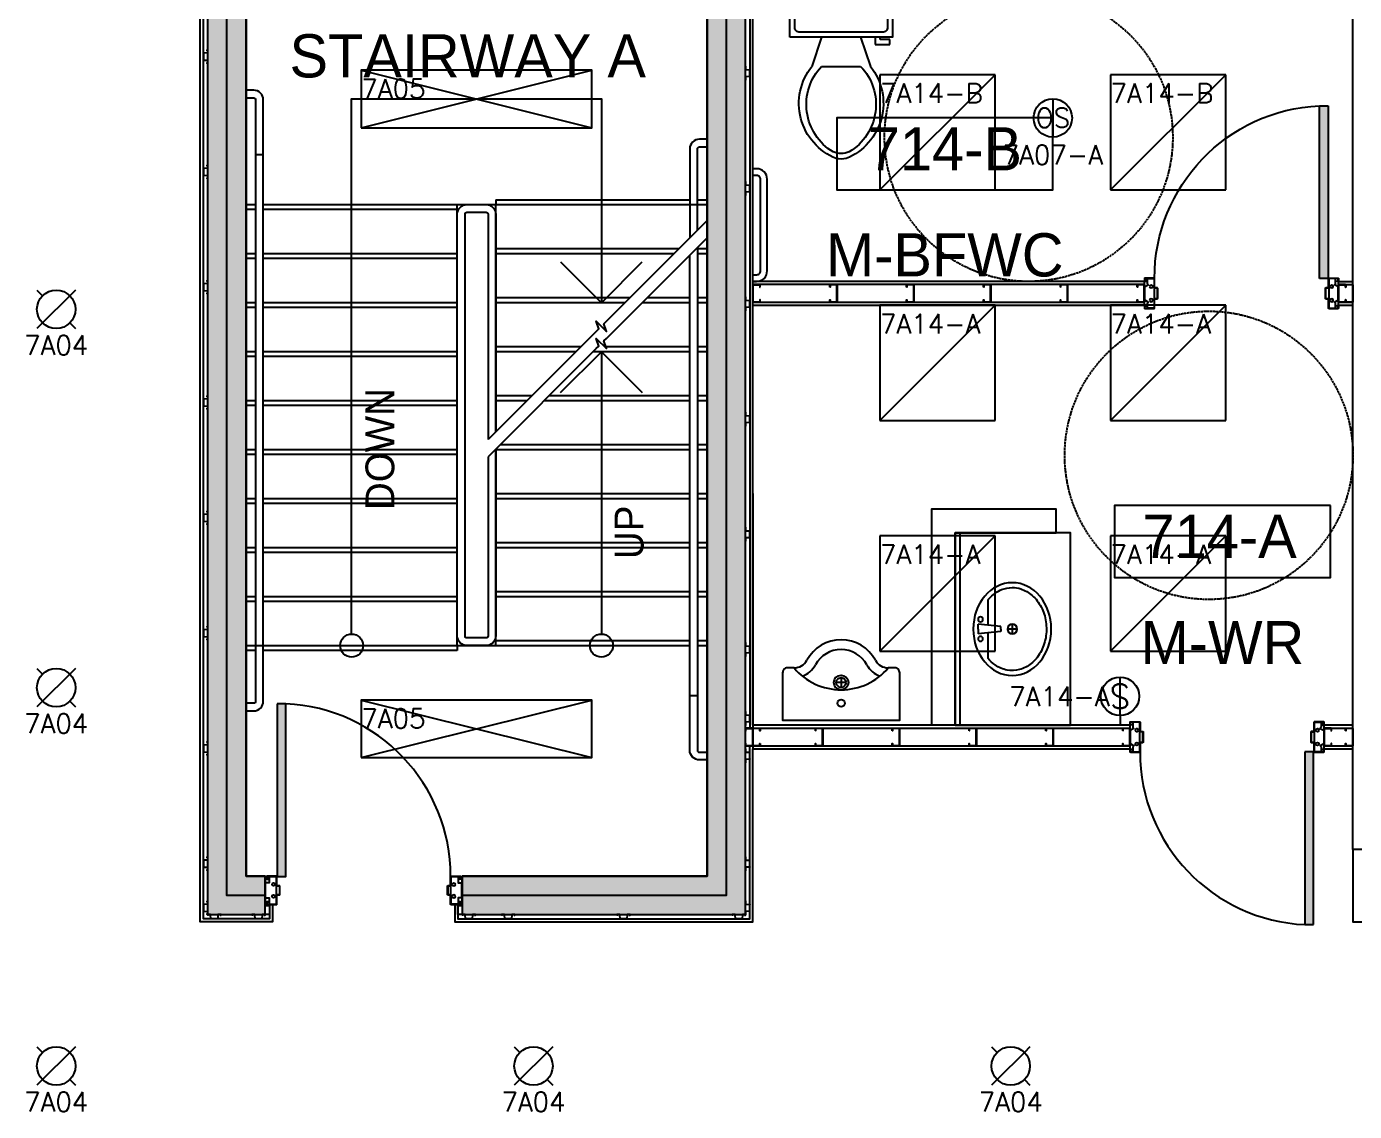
# Model space of a CAD drawing. Header units: millimetres. Extents: x 5414 to 278894, y 4264 to 146383.
# Drawn here: x 13822 to 20734, y 15127 to 20773 of the extents above; entities that cross this region are included whole.
import ezdxf
from ezdxf.enums import TextEntityAlignment as Align

# ---------------------------------------------------------------- set-up
doc = ezdxf.new("R2010")
doc.units = ezdxf.units.MM
doc.linetypes.add('Commercial Base Plan$0$ACAD_ISO02W100', pattern=[15, 12, -3])
for name, color, linetype in [('Commercial Base Plan$0$A-DR-INT', 6, 'Continuous'), ('Commercial Base Plan$0$A-GL-RMS-IDN', 6, 'Continuous'), ('Commercial Base Plan$0$A-PL-LAY-S', 6, 'Continuous'), ('Commercial Base Plan$0$H-PB-FIX', 6, 'Continuous'), ('Commercial Base Plan$0$R-FC-WSR-BRF', 6, 'Continuous'), ('E-NL-CLG-SYM', 5, 'Continuous'), ('E-NL-SEN-SYM', 5, 'Continuous')]:
    doc.layers.add(name, color=color, linetype=linetype)
doc.styles.add('Commercial Base Plan$0$STYLUS BT', font='stylu.ttf')
doc.styles.add('ROMANS 100', font='romans.shx', dxfattribs={"height": 100})
doc.styles.add('ROMANS 125', font='romans.shx', dxfattribs={"height": 125})
pattern_1 = [(90, (-70019.308, 16301.3514), (-1.374815, 2.38125), [1.5875, -3.175]), (210, (-70019.308, 16301.3514), (-1.374815493, -2.381249716), [1.5875, -3.175]), (150, (-70019.308, 16301.3514), (-2.749630493, 2.84e-07), [-3.175, 1.5875])]

# ---------------------------------------------------------------- blocks, each defined once
blk = doc.blocks.new('*U202')
for p, q in [((-100, 100), (-70.7, 70.7)), ((-100, 100), (-70.7, 70.7)), ((70.7, 70.7), (-70.7, -70.7)), ((100, 100), (70.7, 70.7)), ((100, 100), (70.7, 70.7)), ((-70.7, -70.7), (-100, -100)), ((-70.7, -70.7), (-100, -100)), ((70.7, -70.7), (100, -100)), ((70.7, -70.7), (100, -100))]:
    blk.add_line(p, q)
blk.add_circle((0, 0), 100)
blk.add_circle((0, 0), 100)
at = {"style": 'ROMANS 100'}
blk.add_attdef('CIRCUIT', text='', height=100, dxfattribs=at).set_placement((0, 0), align=Align.TOP_CENTER)
at = {"style": 'ROMANS 100', "flags": 1}
for tag, p in [('ROOM', (0, -124.6)), ('SPECIAL', (0, -235.1))]:
    blk.add_attdef(tag, text='', height=100, dxfattribs=at).set_placement(p, align=Align.TOP_CENTER)
blk = doc.blocks.new('*U191')
for p, q in [((0, -300), (1200, 0)), ((0, 0), (1200, -300))]:
    blk.add_line(p, q)
blk.add_lwpolyline([(0, -300), (1200, -300), (1200, 0), (0, 0)], close=True)
at = {"style": 'ROMANS 100'}
blk.add_attdef('CIRCUIT', text='', height=100, dxfattribs=at).set_placement((0, -46.4), align=Align.TOP_LEFT)
at = {"style": 'ROMANS 100', "flags": 1}
for tag, p in [('ROOM', (0, -198)), ('SPECIAL', (0, -350.5))]:
    blk.add_attdef(tag, text='', height=100, dxfattribs=at).set_placement(p, align=Align.TOP_LEFT)
blk = doc.blocks.new('*U144')
for p, q in [((0, 0), (0, -600)), ((600, 0), (0, 0)), ((600, 0), (0, -600)), ((600, -600), (600, 0)), ((0, -600), (600, -600))]:
    blk.add_line(p, q)
at = {"style": 'ROMANS 100'}
blk.add_attdef('CIRCUIT', text='', height=100, dxfattribs=at).set_placement((0, -46.4), align=Align.TOP_LEFT)
at = {"style": 'ROMANS 100', "flags": 1}
for tag, p in [('ROOM', (0, -198)), ('SPECIAL', (0, -350.5))]:
    blk.add_attdef(tag, text='', height=100, dxfattribs=at).set_placement(p, align=Align.TOP_LEFT)
blk = doc.blocks.new('*U87')
for p, q in [((-50, 0), (50, 0)), ((0, -50), (0, 0)), ((0, -50), (0, -250))]:
    blk.add_line(p, q)
blk.add_circle((0, -150), 100)
at = {"style": 'ROMANS 125'}
blk.add_text('S', height=125, dxfattribs=at).set_placement((0, -150), align=Align.MIDDLE_CENTER)
at = {"style": 'ROMANS 100'}
blk.add_attdef('CIRCUIT', text='', height=100, dxfattribs=at).set_placement((-384.3, -211.2), align=Align.TOP_CENTER)
at = {"style": 'ROMANS 100', "flags": 1}
for tag, p in [('ROOM', (-384.3, -373.1)), ('SPECIAL', (-384.3, -535))]:
    blk.add_attdef(tag, text='', height=100, dxfattribs=at).set_placement(p, align=Align.TOP_CENTER)
blk = doc.blocks.new('*U219')
blk.add_line((0, 100), (0, -100))
blk.add_circle((0, 0), 100)
at = {"style": 'ROMANS 100'}
blk.add_text('OS', height=100, dxfattribs=at).set_placement((0, 0), align=Align.MIDDLE_CENTER)
blk.add_attdef('CIRCUIT', text='', height=100, dxfattribs=at).set_placement((-384.3, -211.2), align=Align.TOP_CENTER)
at = {"style": 'ROMANS 100', "flags": 1}
for tag, p in [('ROOM', (-384.3, -373.1)), ('SPECIAL', (-384.3, -535))]:
    blk.add_attdef(tag, text='', height=100, dxfattribs=at).set_placement(p, align=Align.TOP_CENTER)
blk = doc.blocks.new('Commercial Base Plan$0$wbOval Bath Vanity 482x406 top')
for p, q in [((-12.7, 58.9), (-25.4, 177.8)), ((0, 177.8), (-25.4, 177.8)), ((0, 177.8), (25.4, 177.8)), ((12.7, 58.9), (25.4, 177.8)), ((-150.9, 127), (-20, 127)), ((20, 127), (150.9, 127)), ((-25.4, 0), (25.4, 0)), ((0, 58.9), (-12.7, 58.9)), ((0, 58.9), (12.7, 58.9)), ((0, -25.4), (0, 25.4))]:
    blk.add_line(p, q)
for centre, radius in [((-50.8, 165.1), 12.7), ((50.8, 165.1), 12.7), ((0, 0), 25.4)]:
    blk.add_circle(centre, radius)
blk.add_ellipse((0, 0), major_axis=(-241.3, 0), ratio=0.842105)
blk.add_open_spline([(-150.9, 127), (-156.2, 122.7), (-161.2, 118.2), (-183.4, 96.3), (-196.7, 76.4), (-212.3, 37.5), (-215.9, 18.7), (-215.9, 0), (-215.9, -14.9), (-213.6, -29.8), (-202.4, -65.6), (-190.7, -86.1), (-158.7, -122.5), (-138.3, -138.3), (-91.5, -162.6), (-65.1, -171), (-10.3, -179.1), (18.1, -178.7), (72.5, -169), (98.5, -159.8), (144.2, -134.2), (163.9, -117.8), (194.3, -80.6), (205, -59.8), (216.6, -16.9), (217.5, 5.3), (209.3, 48.8), (200.3, 70), (176.9, 103), (164.9, 115.7), (150.9, 127)], degree=3, knots=[5.476012, 5.476012, 5.476012, 5.476012, 5.578585, 5.578585, 5.958606, 5.958606, 6.283185, 6.283185, 6.283185, 6.541474, 6.541474, 6.921495, 6.921495, 7.301517, 7.301517, 7.681538, 7.681538, 8.061559, 8.061559, 8.44158, 8.44158, 8.821601, 8.821601, 9.201622, 9.201622, 9.581644, 9.581644, 9.961665, 9.961665, 10.231939, 10.231939, 10.231939, 10.231939])
blk = doc.blocks.new('Commercial Base Plan$0$Toilet - top')
for p, q in [((9.5, -6), (9.5, -2)), ((-8, -8.5), (-8, -8)), ((-7, -8), (-7, -9.5)), ((-4, -8), (-6, -14)), ((4, -8), (6, -14)), ((-10, -8.5), (-8, -8.5)), ((-10, -9.5), (-10, -8.5)), ((-7, -9.5), (-10, -9.5)), ((4, -14), (-4, -14))]:
    blk.add_line(p, q)
blk.add_lwpolyline([(10.5, -8), (10.5, 0), (-10.5, 0), (-10.5, -8)], close=True)
for points in [[(-9.5, -2), (-9.5, -6)], [(8.5, -1), (-8.5, -1)], [(-8.5, -7), (8.5, -7)]]:
    blk.add_lwpolyline(points)
for centre, radius, start, end in [((-8.62, -1.88), 0.884, 81.8699, 188.1301), ((8.62, -1.88), 0.884, 351.8699, 98.1301), ((-8.62, -6.12), 0.884, 171.8699, 278.1301), ((8.62, -6.12), 0.884, 261.8699, 8.1301), ((3.52, -21.58), 12.17, 141.4691, 247.9714), ((4.2, -21.82), 11.33, 136.3677, 238.9468), ((-3.52, -21.58), 12.17, 292.0284, 38.5307), ((-4.2, -21.82), 11.33, 301.053, 43.6321), ((0, -27.88), 4, 245.7318, 294.2682), ((0, -29), 4, 254.8605, 285.1395)]:
    blk.add_arc(centre, radius, start, end)
blk = doc.blocks.new('Commercial Base Plan$0$wbFurringChanel 70x22')
blk.add_lwpolyline([(4.9, 2.6), (0.5, 2.6, 0.414214), (0, 2.1), (0, 0.5, 0.414214), (0.5, 0), (15.5, 0, 0.394412), (16, 0.5), (17.5, 21.5, -0.394412), (18, 22), (18.3, 22, -0.198912), (18.6, 21.9), (19.1, 21.4, 0.198912), (19.4, 21.3), (50.6, 21.3), (50.6, 21.3, 0.198912), (50.9, 21.4), (51.4, 21.9, -0.198912), (51.7, 22), (52, 22, -0.394412), (52.5, 21.5), (54, 0.5, 0.394412), (54.5, 0), (69.5, 0, 0.414214), (70, 0.5), (70, 1.5, 0.414214), (69.5, 2), (65, 2)], format="xyb")
blk = doc.blocks.new('Commercial Base Plan$0$wbC_Stud 92x38')
blk.add_lwpolyline([(-13, 38), (-3, 38, -0.414214), (0, 35), (0, 3, -0.414214), (-3, 0), (-89, 0, -0.414214), (-92, 3), (-92, 35, -0.414214), (-89, 38), (-79, 38), (-79, 37), (-89, 37, 0.414214), (-91, 35), (-91, 3, 0.414214), (-89, 1), (-3, 1, 0.414214), (-1, 3), (-1, 35, 0.414214), (-3, 37), (-13, 37)], format="xyb", close=True)
blk = doc.blocks.new('Commercial Base Plan$0$wbunit Break Line Symbol')
blk.add_lwpolyline([(-1, 0), (-0.75, 0), (-0.5, 0.5), (-0.5, -0.5), (-0.25, 0), (0, 0)])
blk = doc.blocks.new('Commercial Base Plan$0$wbJamb&Anchor146x56')
at = {"color": 6}
blk.add_line((1, -39), (1, 39), dxfattribs=at)
blk.add_lwpolyline([(20, -39), (20, -39), (20, -72), (58, -72), (58, 72), (20, 72), (20, 59), (20, 39), (0, 39), (0, -39)], close=True, dxfattribs=at)
blk.add_lwpolyline([(17, 60), (10, 60, -0.414214), (9, 61), (9, 72, -0.414214), (10, 73), (58, 73, -0.414214), (59, 72), (59, 24, 0.414214), (60, 23), (74, 23, -0.414214), (75, 22), (75, -22, -0.414214), (74, -23), (60, -23, 0.414214), (59, -24), (59, -72, -0.414214), (58, -73), (10, -73, -0.414214), (9, -72), (9, -61, -0.414214), (10, -60), (17, -60), (17, -59), (10, -59, 0.414214), (8, -61), (8, -72, 0.414214), (10, -74), (58, -74, 0.414214), (60, -72), (60, -24), (74, -24, 0.414214), (76, -22), (76, 22, 0.414214), (74, 24), (60, 24), (60, 72, 0.414214), (58, 74), (10, 74, 0.414214), (8, 72), (8, 61, 0.414214), (10, 59), (17, 59)], format="xyb", close=True)
for centre in [(43, 31), (43, -31)]:
    blk.add_circle(centre, 8, dxfattribs=at)
blk = doc.blocks.new('Commercial Base Plan$0$att.RoomName&Number')
blk.add_lwpolyline([(-7.5, 0), (7.5, 0), (7.5, 5), (-7.5, 5)], close=True)
at = {"style": 'Commercial Base Plan$0$STYLUS BT'}
for tag, p in [('ROOM_NAME', (0, 9.5)), ('ROOM', (0, 2.5))]:
    blk.add_attdef(tag, text='', height=3, dxfattribs=at).set_placement(p, align=Align.MIDDLE)
blk = doc.blocks.new('Commercial Base Plan$0$wbDoorPlan 900x124(1010ro)')
for p, q in [((54.5, 976.1), (54.5, 77)), ((99.5, 976.1), (54.5, 976.1)), ((99.5, 77), (99.5, 976.1)), ((54.5, 77), (99.5, 77)), ((1, -34.6), (1, 34.5)), ((1009, -34.6), (1009, 34.5))]:
    blk.add_line(p, q)
for points in [[(9, 65), (2, 65, -0.414214), (1, 66), (1, 77, -0.414214), (2, 78), (50, 78, -0.414214), (51, 77), (51, 29, 0.414214), (52, 28), (66, 28, -0.414214), (67, 27), (67, -27, -0.414214), (66, -28), (52, -28, 0.414214), (51, -29), (51, -77, -0.414214), (50, -78), (2, -78, -0.414214), (1, -77), (1, -66, -0.414214), (2, -65), (9, -65), (9, -64), (2, -64, 0.414214), (0, -66), (0, -77, 0.414214), (2, -79), (50, -79, 0.414214), (52, -77), (52, -29), (66, -29, 0.414214), (68, -27), (68, 27, 0.414214), (66, 29), (52, 29), (52, 77, 0.414214), (50, 79), (2, 79, 0.414214), (0, 77), (0, 66, 0.414214), (2, 64), (9, 64)], [(1001, 65), (1008, 65, 0.414214), (1009, 66), (1009, 77, 0.414214), (1008, 78), (960, 78, 0.414214), (959, 77), (959, 29, -0.414214), (958, 28), (944, 28, 0.414214), (943, 27), (943, -27, 0.414214), (944, -28), (958, -28, -0.414214), (959, -29), (959, -77, 0.414214), (960, -78), (1008, -78, 0.414214), (1009, -77), (1009, -66, 0.414214), (1008, -65), (1001, -65), (1001, -64), (1008, -64, -0.414214), (1010, -66), (1010, -77, -0.414214), (1008, -79), (960, -79, -0.414214), (958, -77), (958, -29), (944, -29, -0.414214), (942, -27), (942, 27, -0.414214), (944, 29), (958, 29), (958, 77, -0.414214), (960, 79), (1008, 79, -0.414214), (1010, 77), (1010, 66, -0.414214), (1008, 64), (1001, 64)]]:
    blk.add_lwpolyline(points, format="xyb", close=True)
for points in [[(0, -34), (0, 34), (20, 45), (15, 51.5), (15, 77), (50, 77), (50, -77), (15, -77), (15, -51.5), (20, -45)], [(1010, -34), (1010, 34), (990, 45), (995, 51.5), (995, 77), (960, 77), (960, -77), (995, -77), (995, -51.5), (990, -45)]]:
    blk.add_lwpolyline(points, close=True)
for centre in [(35, 36), (975, 36), (35, -36), (975, -36)]:
    blk.add_circle(centre, 8)
blk.add_arc((58.9, 77.9), 899.1, 359.94192, 87.41192)
blk.add_solid([(54.5, 976.1), (99.5, 976.1), (54.5, 77), (99.5, 77)])
blk = doc.blocks.new('Commercial Base Plan$0$wbUrinal')
for p, q in [((-1, -7.75), (1, -7.75)), ((0, -8.75), (0, -6.75))]:
    blk.add_line(p, q)
blk.add_lwpolyline([(9.66, -10.75), (11, -10.75, 0.414214), (12, -9.75), (12, 0), (-12, 0), (-12, -9.75, 0.414214), (-11, -10.75), (-9.66, -10.75)], format="xyb")
for centre, radius in [((0, -3.5), 0.75), ((0, -7.75), 1.5), ((0, -7.75), 1)]:
    blk.add_circle(centre, radius)
for centre, radius, start, end in [((0, -18.88), 12.62, 40.0581, 139.9419), ((-9.67, -13.75), 3, 28.5074, 89.9383), ((-9.67, -13.75), 5, 28.5074, 69.7827), ((9.67, -13.75), 5, 110.2173, 151.4926), ((9.67, -13.75), 3, 90.0617, 151.4926), ((0, -8.5), 8, 208.5074, 331.4926), ((0, -8.5), 6, 208.5074, 331.4926)]:
    blk.add_arc(centre, radius, start, end)

msp = doc.modelspace()

# ---------------------------------------------------------------- hatches: boundary and pattern name
at = {"layer": 'Commercial Base Plan$0$A-PL-LAY-S'}
msp.add_hatch(color=256, dxfattribs=at).paths.add_polyline_path([(15064, 16351.2), (14964, 16351.2), (14964, 20946.2), (17364, 20946.2), (17364, 16351.2), (16089, 16351.2), (16089, 16151.2), (17564, 16151.2), (17564, 21146.2), (14764, 21146.2), (14764, 16151.2), (15064, 16151.2)])
h = msp.add_hatch(dxfattribs=at)
h.set_pattern_fill('HONEY', color=256, scale=0.5, angle=90, style=0)
h.set_pattern_definition(pattern_1)
h.paths.add_polyline_path([(15072, 16205.2), (15072, 16216.2, 0.25), (15064, 16216.2), (15064, 16205.2, -0.5)])
h.paths.add_polyline_path([(15072, 16338.2), (15072, 16349.2, -0.5), (15064, 16349.2), (15064, 16338.2, 0.25)])
h = msp.add_hatch(dxfattribs=at)
h.set_pattern_fill('HONEY', color=256, scale=0.5, angle=90, style=0)
h.set_pattern_definition(pattern_1)
h.paths.add_polyline_path([(16089, 16338.2), (16089, 16349.2, -0.5), (16081, 16349.2), (16081, 16338.2, 0.25)])
h = msp.add_hatch(dxfattribs=at)
h.set_pattern_fill('HONEY', color=256, scale=0.5, angle=90, style=0)
h.set_pattern_definition(pattern_1)
h.paths.add_polyline_path([(16089, 16205.2), (16089, 16216.2, 0.25), (16081, 16216.2), (16081, 16205.2, -0.5)])

# ---------------------------------------------------------------- linework, layer by layer
msp.add_line((17602, 18343.4), (17602, 17137.2))
at = {"layer": 'Commercial Base Plan$0$A-DR-INT'}
msp.add_arc((15130.7, 16350.9), 898.2, 359.88762, 87.40005, dxfattribs=at)
at = {"layer": 'Commercial Base Plan$0$A-PL-LAY-S'}
for p, q in [((20726, 17137.2), (20726, 20946.2)), ((15014, 20106.2), (15054, 20106.2)), ((14964, 19846.2), (15014, 19846.2)), ((14964, 19846.2), (15014, 19846.2)), ((15054, 19846.2), (17274, 19846.2)), ((15054, 19846.2), (17274, 19846.2)), ((16064, 17551.2), (16064, 19846.2)), ((16064, 17551.2), (16064, 19846.2)), ((16264, 18663), (16264, 19846.2)), ((16264, 18663), (16264, 19846.2)), ((17274, 19846.2), (17314, 19846.2)), ((17314, 19846.2), (17364, 19846.2)), ((17314, 19846.2), (17364, 19846.2)), ((14964, 19591.2), (15014, 19591.2)), ((14964, 19591.2), (15014, 19591.2)), ((15054, 19591.2), (16064, 19591.2)), ((15054, 19591.2), (16064, 19591.2)), ((16264, 19591.2), (17192.2, 19591.2)), ((16264, 19591.2), (17192.2, 19591.2)), ((17314, 19591.2), (17364, 19591.2)), ((17314, 19591.2), (17364, 19591.2)), ((19641, 19430.2), (17602, 19430.2)), ((20651, 19446.2), (20726, 19446.2)), ((20651, 19322.2), (20651, 19446.2)), ((20651, 19430.2), (20726, 19430.2)), ((14964, 19336.2), (15014, 19336.2)), ((14964, 19336.2), (15014, 19336.2)), ((15054, 19336.2), (16064, 19336.2)), ((15054, 19336.2), (16064, 19336.2)), ((16264, 19336.2), (16937.2, 19336.2)), ((16264, 19336.2), (16937.2, 19336.2)), ((17027, 19336.2), (17274, 19336.2)), ((17027, 19336.2), (17274, 19336.2)), ((17314, 19336.2), (17364, 19336.2)), ((17314, 19336.2), (17364, 19336.2)), ((17602, 19338.2), (19058, 19338.2)), ((19058, 19338.2), (19182, 19338.2)), ((19182, 19338.2), (19641, 19338.2)), ((20651, 19338.2), (20726, 19338.2)), ((20651, 19322.2), (20726, 19322.2)), ((16787.4, 19186.4), (16224, 18623)), ((14964, 19081.2), (15014, 19081.2)), ((14964, 19081.2), (15014, 19081.2)), ((15054, 19081.2), (16064, 19081.2)), ((15054, 19081.2), (16064, 19081.2)), ((16787.4, 19096.7), (16224, 18533.2)), ((16264, 19081.2), (16682.2, 19081.2)), ((16264, 19081.2), (16682.2, 19081.2)), ((16772, 19081.2), (17274, 19081.2)), ((16772, 19081.2), (17274, 19081.2)), ((16814, 19080.5), (16814, 17611.2)), ((16814, 19080.5), (16814, 17611.2)), ((17314, 19081.2), (17364, 19081.2)), ((17314, 19081.2), (17364, 19081.2)), ((14964, 18826.2), (15014, 18826.2)), ((14964, 18826.2), (15014, 18826.2)), ((15054, 18826.2), (16064, 18826.2)), ((15054, 18826.2), (16064, 18826.2)), ((16264, 18826.2), (16427.2, 18826.2)), ((16264, 18826.2), (16427.2, 18826.2)), ((16517, 18826.2), (17274, 18826.2)), ((16517, 18826.2), (17274, 18826.2)), ((17314, 18826.2), (17364, 18826.2)), ((17314, 18826.2), (17364, 18826.2)), ((14964, 18571.2), (15014, 18571.2)), ((14964, 18571.2), (15014, 18571.2)), ((15054, 18571.2), (16064, 18571.2)), ((15054, 18571.2), (16064, 18571.2)), ((16264, 17551.2), (16264, 18573.2)), ((16264, 17551.2), (16264, 18573.2)), ((16264, 18571.2), (17274, 18571.2)), ((16264, 18571.2), (17274, 18571.2)), ((17314, 18571.2), (17364, 18571.2)), ((17314, 18571.2), (17364, 18571.2)), ((14964, 18316.2), (15014, 18316.2)), ((14964, 18316.2), (15014, 18316.2)), ((15054, 18316.2), (16064, 18316.2)), ((15054, 18316.2), (16064, 18316.2)), ((16264, 18316.2), (17274, 18316.2)), ((16264, 18316.2), (17274, 18316.2)), ((17314, 18316.2), (17364, 18316.2)), ((17314, 18316.2), (17364, 18316.2)), ((14964, 18061.2), (15014, 18061.2)), ((14964, 18061.2), (15014, 18061.2)), ((15054, 18061.2), (16064, 18061.2)), ((15054, 18061.2), (16064, 18061.2)), ((16264, 18061.2), (17274, 18061.2)), ((16264, 18061.2), (17274, 18061.2)), ((17314, 18061.2), (17364, 18061.2)), ((17314, 18061.2), (17364, 18061.2)), ((14964, 17806.2), (15014, 17806.2)), ((14964, 17806.2), (15014, 17806.2)), ((15054, 17806.2), (16064, 17806.2)), ((15054, 17806.2), (16064, 17806.2)), ((16264, 17806.2), (17274, 17806.2)), ((16264, 17806.2), (17274, 17806.2)), ((17314, 17806.2), (17364, 17806.2)), ((17314, 17806.2), (17364, 17806.2)), ((14964, 17551.2), (15014, 17551.2)), ((14964, 17551.2), (15014, 17551.2)), ((15014, 17551.2), (15054, 17551.2)), ((15054, 17551.2), (17274, 17551.2)), ((15054, 17551.2), (17274, 17551.2)), ((17314, 17551.2), (17364, 17551.2)), ((17314, 17551.2), (17364, 17551.2)), ((17274, 17291.2), (17314, 17291.2)), ((15171.5, 17248.3), (15126.5, 17248.3)), ((17602, 17137.2), (17602, 17013.2)), ((19566, 17013.2), (19566, 17137.2)), ((20576, 17013.2), (20576, 17137.2)), ((20726, 17013.2), (20726, 17137.2)), ((20726, 16489.2), (20726, 17013.2))]:
    msp.add_line(p, q, dxfattribs=at)
at = {"layer": 'Commercial Base Plan$0$A-PL-LAY-S', "linetype": 'Commercial Base Plan$0$ACAD_ISO02W100', "ltscale": 0.5}
for p, q in [((16264, 19871.2), (17274, 19871.2)), ((16264, 19871.2), (16264, 19846.2)), ((17314, 19871.2), (17364, 19871.2)), ((15014, 19821.2), (14964, 19821.2)), ((16064, 19821.2), (15054, 19821.2)), ((15014, 19566.2), (14964, 19566.2)), ((16064, 19566.2), (15054, 19566.2)), ((17217.2, 19616.2), (16264, 19616.2)), ((17364, 19616.2), (17314, 19616.2)), ((16962.2, 19361.2), (16264, 19361.2)), ((17274, 19361.2), (17052, 19361.2)), ((17364, 19361.2), (17314, 19361.2)), ((15014, 19311.2), (14964, 19311.2)), ((16064, 19311.2), (15054, 19311.2)), ((16707.2, 19106.2), (16264, 19106.2)), ((17274, 19106.2), (16837.3, 19106.2)), ((17364, 19106.2), (17314, 19106.2)), ((15014, 19056.2), (14964, 19056.2)), ((16064, 19056.2), (15054, 19056.2)), ((16452.2, 18851.2), (16264, 18851.2)), ((17274, 18851.2), (16542, 18851.2)), ((17364, 18851.2), (17314, 18851.2)), ((15014, 18801.2), (14964, 18801.2)), ((16064, 18801.2), (15054, 18801.2)), ((17274, 18596.2), (16287, 18596.2)), ((17364, 18596.2), (17314, 18596.2)), ((15014, 18546.2), (14964, 18546.2)), ((16064, 18546.2), (15054, 18546.2)), ((17274, 18341.2), (16264, 18341.2)), ((17364, 18341.2), (17314, 18341.2)), ((15014, 18291.2), (14964, 18291.2)), ((16064, 18291.2), (15054, 18291.2)), ((17274, 18086.2), (16264, 18086.2)), ((17364, 18086.2), (17314, 18086.2)), ((15014, 18036.2), (14964, 18036.2)), ((16064, 18036.2), (15054, 18036.2)), ((15014, 17781.2), (14964, 17781.2)), ((16064, 17781.2), (15054, 17781.2)), ((17274, 17831.2), (16264, 17831.2)), ((17364, 17831.2), (17314, 17831.2)), ((17274, 17576.2), (16264, 17576.2)), ((17364, 17576.2), (17314, 17576.2)), ((15014, 17526.2), (14964, 17526.2)), ((16064, 17526.2), (15054, 17526.2)), ((16064, 17551.2), (16064, 17526.2))]:
    msp.add_line(p, q, dxfattribs=at)
at = {"layer": 'Commercial Base Plan$0$A-PL-LAY-S'}
for points in [[(15102, 16203.2), (15102, 16113.2), (14726, 16113.2), (14726, 22489.2), (17602, 22489.2), (17752, 22489.2)], [(15086, 16203.2), (15086, 16129.2), (14742, 16129.2), (14742, 22473.2), (17586, 22473.2), (17752, 22473.2)], [(15064, 16251.2), (14964, 16251.2), (14864, 16251.2), (14864, 20946.2), (14864, 21046.2), (17364, 21046.2), (17464, 21046.2), (17464, 16351.2), (17464, 16251.2), (16089, 16251.2)], [(16089, 16203.2), (16089, 16351.2), (17364, 16351.2), (17364, 20946.2), (14964, 20946.2), (14964, 16351.2), (15064, 16351.2), (15064, 16203.2)], [(22054, 20962.2), (17586, 20962.2), (17586, 17121.2), (19566, 17121.2)], [(19566, 17137.2), (17602, 17137.2), (17602, 20946.2), (20726, 20946.2)], [(15514, 17626.2), (15514, 20396.2), (16814, 20396.2), (16814, 19335.5)], [(15514, 17611.2), (15514, 20396.2), (16814, 20396.2), (16814, 19335.5)], [(16840.5, 19239.5), (17364, 19763)], [(16840.5, 19149.7), (17364, 19673.2)], [(16601.8, 19547.6), (16814, 19335.5), (17026.1, 19547.6)], [(17602, 19322.2), (19058, 19322.2), (19058, 19322.2), (19182, 19322.2), (19182, 19322.2), (19641, 19322.2), (19641, 19446.2), (17602, 19446.2)], [(16601.8, 18868.3), (16814, 19080.5), (17026.1, 18868.3)], [(18656, 17137.2), (18656, 18137.2), (19182, 18137.2), (19182, 18261.2), (19182, 18261.2), (19058, 18261.2), (19058, 18261.2), (18532, 18261.2), (18532, 17137.2)], [(15126.5, 17248.3), (15126.5, 16349.2), (15171.5, 16349.2), (15171.5, 17248.3)], [(20726, 17137.2), (20576, 17137.2)], [(20576, 17121.2), (20726, 17121.2)], [(16051, 16203.2), (16051, 16113.2), (17602, 16113.2), (17602, 17013.2), (19566, 17013.2)], [(16067, 16203.2), (16067, 16129.2), (17586, 16129.2), (17586, 17029.2), (19566, 17029.2)], [(20576, 17029.2), (20726, 17029.2)], [(20576, 17013.2), (20726, 17013.2)]]:
    msp.add_lwpolyline(points, dxfattribs=at)
for points in [[(15064, 16351.2), (14964, 16351.2), (14964, 20946.2), (17364, 20946.2), (17364, 16351.2), (16089, 16351.2), (16089, 16151.2), (17564, 16151.2), (17564, 21146.2), (14764, 21146.2), (14764, 16151.2), (15064, 16151.2)], [(18656, 18137.2), (18656, 17137.2), (19256, 17137.2), (19256, 18137.2)], [(18656, 18137.2), (18656, 17137.2), (18681, 17137.2), (18681, 18137.2)], [(15064, 16151.2), (15064, 16198.2), (15086, 16198.2), (15086, 16151.2)], [(16067, 16151.2), (16067, 16198.2), (16089, 16198.2), (16089, 16151.2)]]:
    msp.add_lwpolyline(points, close=True, dxfattribs=at)
for points in [[(14983.9, 17251.2), (14964, 17251.2), (14964, 17211.2), (15004, 17211.2, 0.414214), (15054, 17261.2), (15054, 17551.2), (15054, 20106.2), (15054, 20391.2, 0.414214), (15004, 20441.2), (14964, 20441.2), (14964, 20401.2), (15004, 20401.2, -0.414214), (15014, 20391.2), (15014, 20106.2), (15014, 17551.2), (15014, 17261.2, -0.414214), (15004, 17251.2), (14983.9, 17251.2)], [(17314, 19713), (17314, 19846.2), (17314, 20136.2, -0.414214), (17324, 20146.2), (17364, 20146.2), (17364, 20186.2), (17324, 20186.2, 0.414214), (17274, 20136.2), (17274, 19846.2), (17274, 19673)], [(16264, 18573.2), (16264, 17601.2, -0.414214), (16214, 17551.2), (16114, 17551.2, -0.414214), (16064, 17601.2), (16064, 19796.2, -0.414214), (16114, 19846.2), (16214, 19846.2, -0.414214), (16264, 19796.2), (16264, 18663)], [(16224, 18533.2), (16224, 17601.2, -0.414214), (16214, 17591.2), (16114, 17591.2, -0.414214), (16104, 17601.2), (16104, 19796.2, -0.414214), (16114, 19806.2), (16214, 19806.2, -0.414214), (16224, 19796.2), (16224, 18623)], [(17314, 19623.2), (17314, 17291.2), (17314, 17006.2, 0.414214), (17324, 16996.2), (17364, 16996.2), (17364, 16956.2), (17324, 16956.2, -0.414214), (17274, 17006.2), (17274, 17291.2), (17274, 19583.2)]]:
    msp.add_lwpolyline(points, format="xyb", dxfattribs=at)
at = {"layer": 'Commercial Base Plan$0$A-PL-LAY-S', "linetype": 'Continuous'}
msp.add_lwpolyline([(21102, 16489.2), (20726, 16489.2), (20726, 16113.2), (21102, 16113.2)], close=True, dxfattribs=at)
at = {"layer": 'Commercial Base Plan$0$A-PL-LAY-S'}
for centre in [(15514, 17551.2), (16814, 17551.2)]:
    msp.add_circle(centre, 60, dxfattribs=at)
for centre, radius, start, end in [((15068, 16352.2), 5, 216.8699, 323.1301), ((15068, 16345.7), 8.5, 241.92751, 298.07249), ((16085, 16352.2), 5, 216.8699, 323.1301), ((16085, 16345.7), 8.5, 241.92751, 298.07249), ((15068, 16208.7), 8.5, 61.92751, 118.07249), ((15068, 16202.2), 5, 36.8699, 143.1301), ((16085, 16208.7), 8.5, 61.92751, 118.07249), ((16085, 16202.2), 5, 36.8699, 143.1301)]:
    msp.add_arc(centre, radius, start, end, dxfattribs=at)
msp.add_solid([(15171.5, 16349.2), (15126.5, 16349.2), (15171.5, 17248.3), (15126.5, 17248.3)], dxfattribs=at)
at = {"layer": 'Commercial Base Plan$0$R-FC-WSR-BRF'}
for points in [[(17602, 19446.2), (17622, 19446.2, 0.414214), (17677, 19501.2), (17677, 19978, 0.414214), (17622, 20033), (17602, 20033)], [(17602, 19481.2), (17622, 19481.2, 0.414214), (17642, 19501.2), (17642, 19978, 0.414214), (17622, 19998), (17602, 19998)]]:
    msp.add_lwpolyline(points, format="xyb", dxfattribs=at)
at = {"layer": 'Commercial Base Plan$0$R-FC-WSR-BRF', "linetype": 'Commercial Base Plan$0$ACAD_ISO02W100'}
for centre in [(19038.1, 20196.2), (19976, 18541.3)]:
    msp.add_circle(centre, 750, dxfattribs=at)

# ---------------------------------------------------------------- block references
at = {"layer": 'Commercial Base Plan$0$A-DR-INT', "xscale": -1}
msp.add_blockref('Commercial Base Plan$0$wbDoorPlan 900x124(1010ro)', (20651, 19384.2), dxfattribs=at)
at = {"layer": 'Commercial Base Plan$0$A-DR-INT', "rotation": 180}
msp.add_blockref('Commercial Base Plan$0$wbDoorPlan 900x124(1010ro)', (20576, 17075.2), dxfattribs=at)
at = {"layer": 'Commercial Base Plan$0$A-GL-RMS-IDN'}
ref = msp.add_blockref('Commercial Base Plan$0$att.RoomName&Number', (18601.5, 20297.2), dxfattribs=dict(at, xscale=75, yscale=75, zscale=75, rotation=180))
ref.add_attrib('ROOM', '714-B', dxfattribs={"layer": '0', "height": 225, "style": 'Commercial Base Plan$0$STYLUS BT'}).set_placement((18601.9, 20136.4), align=Align.MIDDLE)
ref.add_attrib('ROOM_NAME', 'M-BFWC', dxfattribs={"layer": '0', "height": 225, "style": 'Commercial Base Plan$0$STYLUS BT'}).set_placement((18601.5, 19584.7), align=Align.MIDDLE)
ref = msp.add_blockref('Commercial Base Plan$0$att.RoomName&Number', (20046.9, 18279.7), dxfattribs=dict(at, xscale=75, yscale=75, zscale=75, rotation=180))
ref.add_attrib('ROOM', '714-A', dxfattribs={"layer": '0', "height": 225, "style": 'Commercial Base Plan$0$STYLUS BT'}).set_placement((20032, 18119.6), align=Align.MIDDLE)
ref.add_attrib('ROOM_NAME', 'M-WR', dxfattribs={"layer": '0', "height": 225, "style": 'Commercial Base Plan$0$STYLUS BT'}).set_placement((20046.9, 17567.2), align=Align.MIDDLE)
at = {"layer": 'Commercial Base Plan$0$A-PL-LAY-S', "xscale": -1}
for name, p, rotation in [('Commercial Base Plan$0$wbFurringChanel 70x22', (14764, 20651.2), 90), ('Commercial Base Plan$0$wbFurringChanel 70x22', (14764, 20051.2), 90), ('Commercial Base Plan$0$wbFurringChanel 70x22', (14764, 19451.2), 90), ('Commercial Base Plan$0$wbC_Stud 92x38', (17602, 19430.2), 270), ('Commercial Base Plan$0$wbC_Stud 92x38', (20651, 19430.2), 270), ('Commercial Base Plan$0$wbFurringChanel 70x22', (14764, 18851.2), 90), ('Commercial Base Plan$0$wbFurringChanel 70x22', (14764, 18251.2), 90), ('Commercial Base Plan$0$wbFurringChanel 70x22', (14764, 17651.2), 90), ('Commercial Base Plan$0$wbC_Stud 92x38', (17602, 17029.2), 90), ('Commercial Base Plan$0$wbC_Stud 92x38', (20576, 17121.2), 270), ('Commercial Base Plan$0$wbFurringChanel 70x22', (14764, 17051.2), 90), ('Commercial Base Plan$0$wbFurringChanel 70x22', (14764, 16451.2), 90), ('Commercial Base Plan$0$wbFurringChanel 70x22', (14764, 16221.2), 90)]:
    msp.add_blockref(name, p, dxfattribs=dict(at, rotation=rotation))
at = {"layer": 'Commercial Base Plan$0$A-PL-LAY-S'}
for name, p, rotation in [('Commercial Base Plan$0$wbFurringChanel 70x22', (17564, 20565.2), 270), ('Commercial Base Plan$0$wbFurringChanel 70x22', (17564, 19965.2), 270), ('Commercial Base Plan$0$wbC_Stud 92x38', (18041, 19430.2), 90.00000000000001), ('Commercial Base Plan$0$wbC_Stud 92x38', (18441, 19430.2), 90.00000000000001), ('Commercial Base Plan$0$wbC_Stud 92x38', (18841, 19430.2), 90.00000000000001), ('Commercial Base Plan$0$wbC_Stud 92x38', (19241, 19430.2), 90.00000000000001), ('Commercial Base Plan$0$wbC_Stud 92x38', (19641, 19430.2), 90.00000000000001), ('Commercial Base Plan$0$wbC_Stud 92x38', (20726, 19430.2), 90.00000000000001), ('Commercial Base Plan$0$wbFurringChanel 70x22', (17564, 19365.2), 270), ('Commercial Base Plan$0$wbFurringChanel 70x22', (17564, 18765.2), 270), ('Commercial Base Plan$0$wbFurringChanel 70x22', (17564, 18165.2), 270), ('Commercial Base Plan$0$wbFurringChanel 70x22', (17564, 17565.2), 270), ('Commercial Base Plan$0$wbFurringChanel 70x22', (17564, 17207.2), 270), ('Commercial Base Plan$0$wbC_Stud 92x38', (17602, 17029.2), 270), ('Commercial Base Plan$0$wbC_Stud 92x38', (17966, 17121.2), 90.00000000000001), ('Commercial Base Plan$0$wbC_Stud 92x38', (18366, 17121.2), 90.00000000000001), ('Commercial Base Plan$0$wbC_Stud 92x38', (18766, 17121.2), 90.00000000000001), ('Commercial Base Plan$0$wbC_Stud 92x38', (19166, 17121.2), 90.00000000000001), ('Commercial Base Plan$0$wbC_Stud 92x38', (19566, 17121.2), 90.00000000000001), ('Commercial Base Plan$0$wbC_Stud 92x38', (20726, 17121.2), 90.00000000000001), ('Commercial Base Plan$0$wbFurringChanel 70x22', (17564, 17013.2), 270), ('Commercial Base Plan$0$wbFurringChanel 70x22', (17564, 16451.2), 270), ('Commercial Base Plan$0$wbFurringChanel 70x22', (17564, 16221.2), 270), ('Commercial Base Plan$0$wbFurringChanel 70x22', (14834, 16151.2), 180), ('Commercial Base Plan$0$wbFurringChanel 70x22', (15064, 16151.2), 180), ('Commercial Base Plan$0$wbFurringChanel 70x22', (16159, 16151.2), 180), ('Commercial Base Plan$0$wbFurringChanel 70x22', (16364, 16151.2), 180), ('Commercial Base Plan$0$wbFurringChanel 70x22', (16964, 16151.2), 180), ('Commercial Base Plan$0$wbFurringChanel 70x22', (17564, 16151.2), 180)]:
    msp.add_blockref(name, p, dxfattribs=dict(at, rotation=rotation))
at = {"layer": 'Commercial Base Plan$0$A-PL-LAY-S', "xscale": 74.99999999999467, "yscale": 74.99999999999467, "zscale": 74.99999999999467, "rotation": 44.99999999999994}
for p in [(16840.5, 19239.5), (16840.5, 19149.7)]:
    msp.add_blockref('Commercial Base Plan$0$wbunit Break Line Symbol', p, dxfattribs=at)
at = {"layer": 'Commercial Base Plan$0$A-PL-LAY-S'}
msp.add_blockref('Commercial Base Plan$0$wbJamb&Anchor146x56', (15064, 16277.2), dxfattribs=at)
at = {"layer": 'Commercial Base Plan$0$A-PL-LAY-S', "xscale": -1}
msp.add_blockref('Commercial Base Plan$0$wbJamb&Anchor146x56', (16089, 16277.2), dxfattribs=at)
at = {"layer": 'Commercial Base Plan$0$H-PB-FIX', "xscale": -25.39999999999418, "yscale": 25.39999999999418, "zscale": 25.4}
msp.add_blockref('Commercial Base Plan$0$Toilet - top', (18062, 20921.2), dxfattribs=at)
at = {"layer": 'Commercial Base Plan$0$H-PB-FIX', "xscale": -1, "rotation": 90}
msp.add_blockref('Commercial Base Plan$0$wbOval Bath Vanity 482x406 top', (18952.8, 17637.2), dxfattribs=at)
at = {"layer": 'Commercial Base Plan$0$H-PB-FIX', "xscale": 25.39999999999418, "yscale": 25.39999999999418, "zscale": 25.39999999999418, "rotation": 180}
msp.add_blockref('Commercial Base Plan$0$wbUrinal', (18062, 17162.2), dxfattribs=at)
at = {"layer": 'E-NL-CLG-SYM'}
for name, p, values in [('*U191', (15564, 20546.2), {'CIRCUIT': '7A05'}), ('*U144', (18264, 20522.2), {'CIRCUIT': '7A14-B'}), ('*U144', (19464, 20522.2), {'CIRCUIT': '7A14-B'}), ('*U144', (18264, 19322.2), {'CIRCUIT': '7A14-A'}), ('*U144', (19464, 19322.2), {'CIRCUIT': '7A14-A'}), ('*U144', (18264, 18122.2), {'CIRCUIT': '7A14-A'}), ('*U144', (19464, 18122.2), {'CIRCUIT': '7A14-A'}), ('*U191', (15564, 17268), {'CIRCUIT': '7A05'})]:
    msp.add_blockref(name, p, dxfattribs=at).add_auto_attribs(values)
ref = msp.add_blockref('*U202', (13976, 19301.2), dxfattribs=at)
ref.add_attrib('CIRCUIT', '7A04', dxfattribs={"layer": '0', "height": 100, "style": 'ROMANS 100'}).set_placement((13976, 19164.8), align=Align.TOP_CENTER)
ref = msp.add_blockref('*U202', (13976, 17332.2), dxfattribs=at)
ref.add_attrib('CIRCUIT', '7A04', dxfattribs={"layer": '0', "height": 100, "style": 'ROMANS 100'}).set_placement((13976, 17195.8), align=Align.TOP_CENTER)
ref = msp.add_blockref('*U87', (19513.6, 17137.2), dxfattribs=dict(at, rotation=179.9999999999999))
ref.add_attrib('CIRCUIT', '7A14-A', dxfattribs={"layer": '0', "height": 100, "style": 'ROMANS 100'}).set_placement((19197.8, 17335.9), align=Align.TOP_CENTER)
ref = msp.add_blockref('*U202', (13976, 15363.2), dxfattribs=at)
ref.add_attrib('CIRCUIT', '7A04', dxfattribs={"layer": '0', "height": 100, "style": 'ROMANS 100'}).set_placement((13976, 15226.8), align=Align.TOP_CENTER)
ref = msp.add_blockref('*U202', (16460.5, 15363.2), dxfattribs=at)
ref.add_attrib('CIRCUIT', '7A04', dxfattribs={"layer": '0', "height": 100, "style": 'ROMANS 100'}).set_placement((16460.5, 15226.8), align=Align.TOP_CENTER)
ref = msp.add_blockref('*U202', (18945, 15363.2), dxfattribs=at)
ref.add_attrib('CIRCUIT', '7A04', dxfattribs={"layer": '0', "height": 100, "style": 'ROMANS 100'}).set_placement((18945, 15226.8), align=Align.TOP_CENTER)
at = {"layer": 'E-NL-SEN-SYM'}
ref = msp.add_blockref('*U219', (19164, 20297.2), dxfattribs=at)
ref.add_attrib('CIRCUIT', '7A07-A', dxfattribs={"layer": '0', "height": 100, "style": 'ROMANS 100'}).set_placement((19164, 20155.1), align=Align.TOP_CENTER)

# ---------------------------------------------------------------- texts
at = {"layer": 'Commercial Base Plan$0$A-GL-RMS-IDN', "style": 'Commercial Base Plan$0$STYLUS BT'}
msp.add_text('STAIRWAY A', height=225, dxfattribs=at).set_placement((15190.4, 20507.9))
for s, p in [('DOWN', (15736, 18573.9)), ('UP', (17033.1, 18140.6))]:
    msp.add_text(s, height=150, rotation=90, dxfattribs=at).set_placement(p, align=Align.CENTER)

doc.saveas('drawing.dxf')
